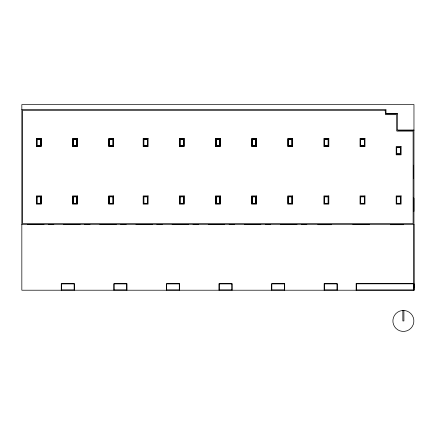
<?xml version="1.0" encoding="UTF-8"?>
<svg xmlns="http://www.w3.org/2000/svg" width="436" height="436" viewBox="0 0 436 436"><rect width="100%" height="100%" fill="white"/><g stroke="black" fill="none" stroke-linecap="round" stroke-linejoin="round"><path stroke-width="0.65" d="M413.96 290.213L413.966 283.64L356.136 283.64L356.136 290.213M40.864 146.071L40.864 138.964L36.837 138.964L36.837 146.071L40.864 146.071L40.864 138.964M36.837 146.071L36.837 138.964M77.009 146.071L77.009 138.964L72.981 138.964L72.981 146.071L77.009 146.071L77.009 138.964M72.981 146.071L72.981 138.964M40.864 203.574L40.864 196.467L36.837 196.467L36.837 203.574L40.864 203.574L40.864 196.467M36.837 203.574L36.837 196.467M113.153 146.071L113.153 138.964L109.125 138.964L109.125 146.071L113.153 146.071L113.153 138.964M109.125 146.071L109.125 138.964M77.009 203.574L77.009 196.467L72.981 196.467L72.981 203.574L77.009 203.574L77.009 196.467M72.981 203.574L72.981 196.467M147.651 146.071L147.651 138.964L143.624 138.964L143.624 146.071L147.651 146.071L147.651 138.964M143.624 146.071L143.624 138.964M113.153 203.574L113.153 196.467L109.125 196.467L109.125 203.574L113.153 203.574L113.153 196.467M109.125 203.574L109.125 196.467M183.796 146.071L183.796 138.964L179.768 138.964L179.768 146.071L183.796 146.071L183.796 138.964M179.768 146.071L179.768 138.964M147.651 203.574L147.651 196.467L143.624 196.467L143.624 203.574L147.651 203.574L147.651 196.467M143.624 203.574L143.624 196.467M219.94 146.071L219.94 138.964L215.913 138.964L215.913 146.071L219.94 146.071L219.94 138.964M215.913 146.071L215.913 138.964M183.796 203.574L183.796 196.467L179.768 196.467L179.768 203.574L183.796 203.574L183.796 196.467M179.768 203.574L179.768 196.467M256.085 146.071L256.085 138.964L252.057 138.964L252.057 146.071L256.085 146.071L256.085 138.964M252.057 146.071L252.057 138.964M219.94 203.574L219.94 196.467L215.913 196.467L215.913 203.574L219.94 203.574L219.94 196.467M215.913 203.574L215.913 196.467M292.229 146.071L292.229 138.964L288.201 138.964L288.201 146.071L292.229 146.071L292.229 138.964M288.201 146.071L288.201 138.964M256.085 203.574L256.085 196.467L252.057 196.467L252.057 203.574L256.085 203.574L256.085 196.467M252.057 203.574L252.057 196.467M328.373 146.071L328.373 138.964L324.346 138.964L324.346 146.071L328.373 146.071L328.373 138.964M324.346 146.071L324.346 138.964M292.229 203.574L292.229 196.467L288.201 196.467L288.201 203.574L292.229 203.574L292.229 196.467M288.201 203.574L288.201 196.467M364.518 146.071L364.518 138.964L360.49 138.964L360.49 146.071L364.518 146.071L364.518 138.964M360.49 146.071L360.49 138.964M328.373 203.574L328.373 196.467L324.346 196.467L324.346 203.574L328.373 203.574L328.373 196.467M324.346 203.574L324.346 196.467M400.662 154.284L400.662 147.183L396.635 147.183L396.635 154.284L400.662 154.284L400.662 147.183M396.635 154.284L396.635 147.183M364.518 203.574L364.518 196.467L360.49 196.467L360.49 203.574L364.518 203.574L364.518 196.467M360.49 203.574L360.49 196.467M400.662 203.574L400.662 196.467L396.635 196.467L396.635 203.574L400.662 203.574L400.662 196.467M396.635 203.574L396.635 196.467M21.8 109.491L386.002 109.491L386.002 113.6L397.507 113.6L397.507 130.032L413.966 130.032M397.507 113.872L386.296 113.872L386.296 113.6M413.933 130.304L397.796 130.304L397.796 130.032M37.055 139.237L40.646 139.237M73.199 139.237L76.785 139.237M109.343 139.237L112.929 139.237M143.847 139.237L147.433 139.237M179.992 139.237L183.578 139.237M216.136 139.237L219.722 139.237M252.275 139.237L255.867 139.237M288.419 139.237L292.011 139.237M324.564 139.237L328.155 139.237M360.708 139.237L364.3 139.237M37.098 139.291L40.603 139.291M73.243 139.291L76.741 139.291M109.387 139.291L112.886 139.291M360.752 139.291L364.256 139.291M37.055 145.798L40.646 145.798M73.199 145.798L76.785 145.798M109.343 145.798L112.929 145.798M143.847 145.798L147.433 145.798M179.992 145.798L183.578 145.798M216.136 145.798L219.722 145.798M252.275 145.798L255.867 145.798M288.419 145.798L292.011 145.798M324.564 145.798L328.155 145.798M360.708 145.798L364.3 145.798M396.853 147.45L400.444 147.45M396.896 147.504L400.401 147.504M396.896 153.963L400.401 153.963M396.853 154.017L400.444 154.017M37.055 196.74L40.646 196.74M73.199 196.74L76.785 196.74M109.343 196.74L112.929 196.74M143.847 196.74L147.433 196.74M179.992 196.74L183.578 196.74M216.136 196.74L219.722 196.74M252.275 196.74L255.867 196.74M288.419 196.74L292.011 196.74M324.564 196.74L328.155 196.74M360.708 196.74L364.3 196.74M396.853 196.74L400.444 196.74M37.098 196.789L40.603 196.789M73.243 196.789L76.741 196.789M109.387 196.789L112.886 196.789M360.752 196.789L364.256 196.789M396.896 196.789L400.401 196.789M413.933 198.211L413.933 211.356M37.055 203.301L40.646 203.301M73.199 203.301L76.785 203.301M109.343 203.301L112.929 203.301M143.847 203.301L147.433 203.301M179.992 203.301L183.578 203.301M216.136 203.301L219.722 203.301M252.275 203.301L255.867 203.301M288.419 203.301L292.011 203.301M324.564 203.301L328.155 203.301M360.708 203.301L364.3 203.301M396.853 203.301L400.444 203.301M28.874 224.393L42.167 224.393M65.029 224.393L78.322 224.393M101.234 224.393L114.526 224.393M137.307 224.393L150.6 224.393M173.441 224.393L186.733 224.393M209.585 224.393L222.878 224.393M245.73 224.393L259.022 224.393M281.874 224.393L295.167 224.393M318.018 224.393L331.311 224.393M354.163 224.393L367.455 224.393M390.307 224.393L403.6 224.393M21.8 224.496L413.966 224.496M318.018 224.704L331.311 224.704M390.307 224.704L403.6 224.704M356.136 283.836L413.404 283.836L413.404 289.984L356.136 289.984M413.966 290.213L21.833 290.213L21.833 104.564L413.966 104.564L413.966 290.213L413.933 224.496M413.966 287.449L413.96 284.686M413.622 165.206L413.622 178.498M413.622 197.96L413.622 211.253M403.905 310.492L403.905 320.945L402.853 320.945L402.853 310.492M403.736 224.496L390.591 224.496M369.276 224.496L352.849 224.496M356.583 283.836L356.583 289.984M337.273 290.213L337.273 283.64L324.128 283.64L324.128 290.213M331.491 224.496L318.345 224.496M328.112 145.749L328.112 139.291L324.607 139.291L324.607 145.749M328.112 203.247L328.112 196.789L324.607 196.789L324.607 203.247M306.84 224.496L301.45 224.496M296.981 224.496L280.55 224.496M291.967 145.749L291.967 139.291L288.463 139.291L288.463 145.749M291.967 203.247L291.967 196.789L288.463 196.789L288.463 203.247M284.697 290.213L284.697 283.64L271.557 283.64L271.557 290.213M270.696 224.496L265.306 224.496M260.837 224.496L244.411 224.496M255.823 145.749L255.823 139.291L252.319 139.291L252.319 145.749M255.823 203.247L255.823 196.789L252.319 196.789L252.319 203.247M234.552 224.496L229.162 224.496M232.126 290.213L232.126 283.64L218.981 283.64L218.981 290.213M224.698 224.496L208.266 224.496M219.679 145.749L219.679 139.291L216.18 139.291L216.18 145.749M219.679 203.247L219.679 196.789L216.18 196.789L216.18 203.247M198.413 224.496L193.023 224.496M188.554 224.496L172.127 224.496M183.534 145.749L183.534 139.291L180.035 139.291L180.035 145.749M183.534 203.247L183.534 196.789L180.035 196.789L180.035 203.247M179.55 290.213L179.55 283.64L166.41 283.64L166.41 290.213M162.268 224.496L156.878 224.496M152.409 224.496L135.983 224.496M147.39 145.749L147.39 139.291L143.891 139.291L143.891 145.749M147.39 203.247L147.39 196.789L143.891 196.789L143.891 203.247M126.98 290.213L126.98 283.64L113.834 283.64L113.834 290.213M126.124 224.496L120.734 224.496M116.265 224.496L99.839 224.496M89.98 224.496L84.589 224.496M80.126 224.496L63.694 224.496M74.409 290.213L74.409 283.64L61.263 283.64L61.263 290.213M53.835 224.496L48.445 224.496M43.982 224.496L27.55 224.496M403.376 310.459L402.008 310.546A10.491 10.491 0 0 0 394.531 326.58A10.491 10.491 0 0 0 412.227 326.58A10.491 10.491 0 0 0 404.75 310.546L403.376 310.459M385.184 110.313L22.623 110.313L22.623 223.673L413.11 223.673L413.11 131.127L396.973 131.127L396.684 130.849L396.684 114.695L385.473 114.695L385.184 110.313M41.316 138.408L36.384 138.408L36.384 146.627L41.316 146.627L41.316 138.408M77.455 138.408L72.529 138.408L72.529 146.627L77.455 146.627L77.455 138.408M113.6 138.408L108.673 138.408L108.673 146.627L113.6 146.627L113.6 138.408M148.104 138.408L143.177 138.408L143.177 146.627L148.104 146.627L148.104 138.408M184.248 138.408L179.321 138.408L179.321 146.627L184.248 146.627L184.248 138.408M220.393 138.408L215.466 138.408L215.466 146.627L220.393 146.627L220.393 138.408M256.537 138.408L251.605 138.408L251.605 146.627L256.537 146.627L256.537 138.408M292.681 138.408L287.749 138.408L287.749 146.627L292.681 146.627L292.681 138.408M328.826 138.408L323.894 138.408L323.894 146.627L328.826 146.627L328.826 138.408M364.97 138.408L360.038 138.408L360.038 146.627L364.97 146.627L364.97 138.408M40.777 139.073L36.924 139.073L36.924 145.962L40.777 145.962L40.777 139.073M76.921 139.073L73.068 139.073L73.068 145.962L76.921 145.962L76.921 139.073M113.066 139.073L109.213 139.073L109.213 145.962L113.066 145.962L113.066 139.073M147.564 139.073L143.711 139.073L143.711 145.962L147.564 145.962L147.564 139.073M183.709 139.073L179.855 139.073L179.855 145.962L183.709 145.962L183.709 139.073M219.853 139.073L216 139.073L216 145.962L219.853 145.962L219.853 139.073M255.997 139.073L252.144 139.073L252.144 145.962L255.997 145.962L255.997 139.073M292.142 139.073L288.289 139.073L288.289 145.962L292.142 145.962L292.142 139.073M328.286 139.073L324.433 139.073L324.433 145.962L328.286 145.962L328.286 139.073M364.431 139.073L360.577 139.073L360.577 145.962L364.431 145.962L364.431 139.073M401.115 146.627L396.182 146.627L396.182 154.84L401.115 154.84L401.115 146.627M400.575 147.286L396.722 147.286L396.722 154.175L400.575 154.175L400.575 147.286M41.316 195.911L36.384 195.911L36.384 204.13L41.316 204.13L41.316 195.911M77.455 195.911L72.529 195.911L72.529 204.13L77.455 204.13L77.455 195.911M113.6 195.911L108.673 195.911L108.673 204.13L113.6 204.13L113.6 195.911M148.104 195.911L143.177 195.911L143.177 204.13L148.104 204.13L148.104 195.911M184.248 195.911L179.321 195.911L179.321 204.13L184.248 204.13L184.248 195.911M220.393 195.911L215.466 195.911L215.466 204.13L220.393 204.13L220.393 195.911M256.537 195.911L251.605 195.911L251.605 204.13L256.537 204.13L256.537 195.911M292.681 195.911L287.749 195.911L287.749 204.13L292.681 204.13L292.681 195.911M328.826 195.911L323.894 195.911L323.894 204.13L328.826 204.13L328.826 195.911M364.97 195.911L360.038 195.911L360.038 204.13L364.97 204.13L364.97 195.911M401.115 195.911L396.182 195.911L396.182 204.13L401.115 204.13L401.115 195.911M40.777 196.576L36.924 196.576L36.924 203.465L40.777 203.465L40.777 196.576M76.921 196.576L73.068 196.576L73.068 203.465L76.921 203.465L76.921 196.576M113.066 196.576L109.213 196.576L109.213 203.465L113.066 203.465L113.066 196.576M147.564 196.576L143.711 196.576L143.711 203.465L147.564 203.465L147.564 196.576M183.709 196.576L179.855 196.576L179.855 203.465L183.709 203.465L183.709 196.576M219.853 196.576L216 196.576L216 203.465L219.853 203.465L219.853 196.576M255.997 196.576L252.144 196.576L252.144 203.465L255.997 203.465L255.997 196.576M292.142 196.576L288.289 196.576L288.289 203.465L292.142 203.465L292.142 196.576M328.286 196.576L324.433 196.576L324.433 203.465L328.286 203.465L328.286 196.576M364.431 196.576L360.577 196.576L360.577 203.465L364.431 203.465L364.431 196.576M400.575 196.576L396.722 196.576L396.722 203.465L400.575 203.465L400.575 196.576M74.131 283.918L61.536 283.918L61.536 289.94L74.131 289.94L74.131 283.918M126.707 283.918L114.112 283.918L114.112 289.94L126.707 289.94L126.707 283.918M179.278 283.918L166.683 283.918L166.683 289.94L179.278 289.94L179.278 283.918M231.854 283.918L219.259 283.918L219.259 289.94L231.854 289.94L231.854 283.918M284.425 283.918L271.83 283.918L271.83 289.94L284.425 289.94L284.425 283.918M337.001 283.918L324.406 283.918L324.406 289.94L337.001 289.94L337.001 283.918"/></g></svg>
